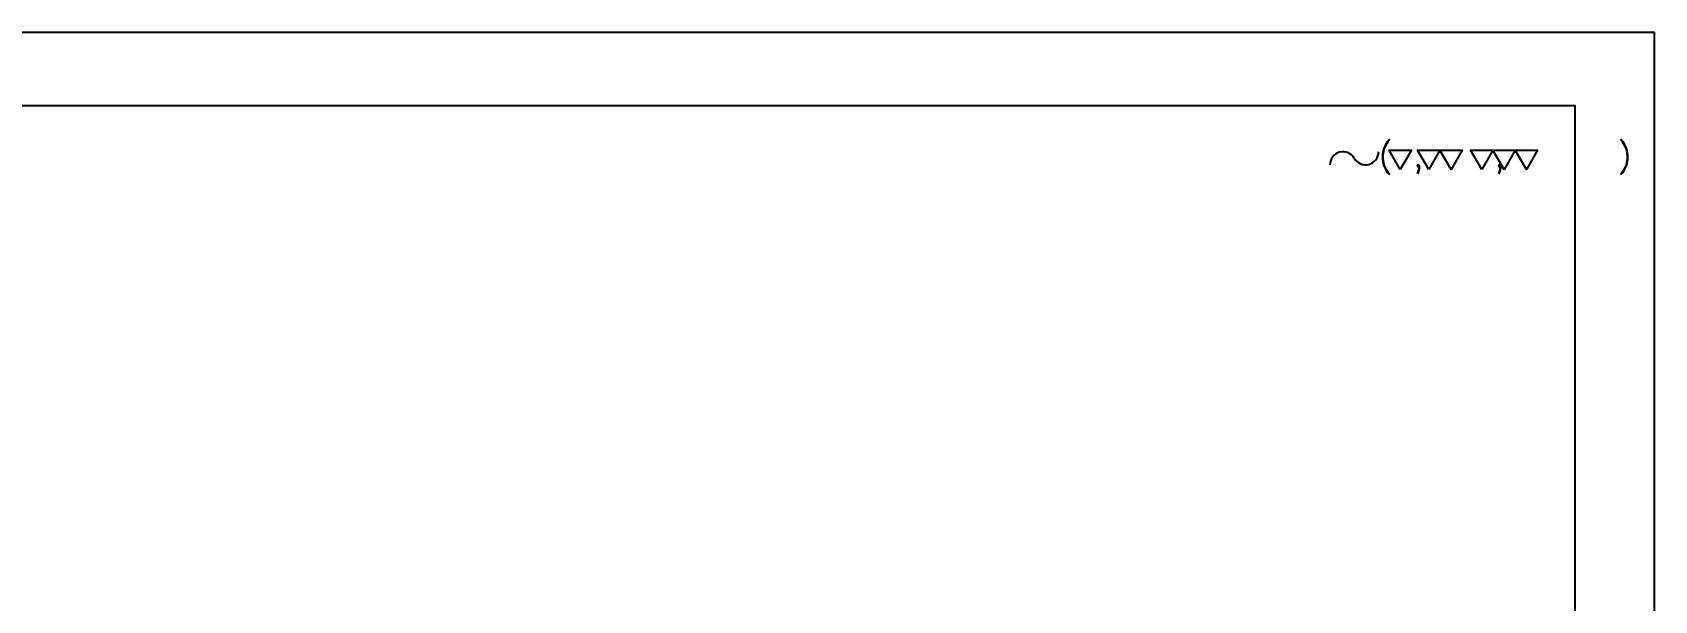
# Model space of a CAD drawing. Header units: inches. Extents: x 23 to 1845, y 4 to 536.
# Drawn here: x 1319.6 to 1486.3, y 181.2 to 239.6 of the extents above; entities that cross this region are included whole.
import ezdxf

# ---------------------------------------------------------------- set-up
doc = ezdxf.new("R2010")
doc.units = ezdxf.units.IN
doc.header["$MEASUREMENT"] = 0
doc.layers.add('title_frame', color=7, linetype='Continuous')
doc.layers.add('word_dim', color=253, linetype='Continuous')
doc.styles.get("Standard").update_dxf_attribs({"font": 'txt', "bigfont": 'gbcbig.shx'})

# ---------------------------------------------------------------- blocks, each defined once
blk = doc.blocks.new('shiage0')
at = {"layer": 'word_dim', "color": 3, "linetype": 'Continuous'}
for centre, start, end in [((1.69, 0), 30, 180), ((4.61, 1.69), 210, 0)]:
    blk.add_arc(centre, 1.69, start, end, dxfattribs=at)

msp = doc.modelspace()

# ---------------------------------------------------------------- linework, layer by layer
at = {"layer": 'title_frame', "color": 4}
msp.add_lwpolyline([(1486.32838, 239.56111), (1152.77202, 239.56111), (1152.77202, 3.68911), (1486.32838, 3.68911)], close=True, dxfattribs=at)
at = {"layer": 'title_frame'}
msp.add_lwpolyline([(1160.97195, 232.04617), (1478.12846, 232.04617), (1478.12846, 11.20406), (1160.97195, 11.20406)], close=True, dxfattribs=at)
at = {"layer": 'title_frame', "color": 3, "linetype": 'Continuous'}
for points in [[(1460.18656, 225.48741), (1459.03896, 227.4751), (1461.33415, 227.4751)], [(1463.1124, 225.48741), (1461.96481, 227.4751), (1466.55518, 227.4751), (1465.40758, 225.48741), (1464.25999, 227.4751)], [(1468.5625, 225.48741), (1467.41491, 227.4751), (1474.30046, 227.4751), (1473.15287, 225.48741), (1472.00528, 227.4751), (1470.85769, 225.48741), (1469.71009, 227.4751)]]:
    msp.add_lwpolyline(points, close=True, dxfattribs=at)

# ---------------------------------------------------------------- block references
at = {"layer": 'title_frame', "color": 3, "linetype": 'Continuous', "xscale": 0.7941818181716371, "yscale": 0.794181818186189, "zscale": 0.7941818181818181}
msp.add_blockref('shiage0', (1452.95586, 225.95906), dxfattribs=at)

# ---------------------------------------------------------------- texts
at = {"layer": 'title_frame', "color": 3, "linetype": 'Continuous'}
msp.add_text('( ,   ,     )', height=2.3825455, dxfattribs=at).set_placement((1457.97692, 225.74323))

doc.saveas('drawing.dxf')
